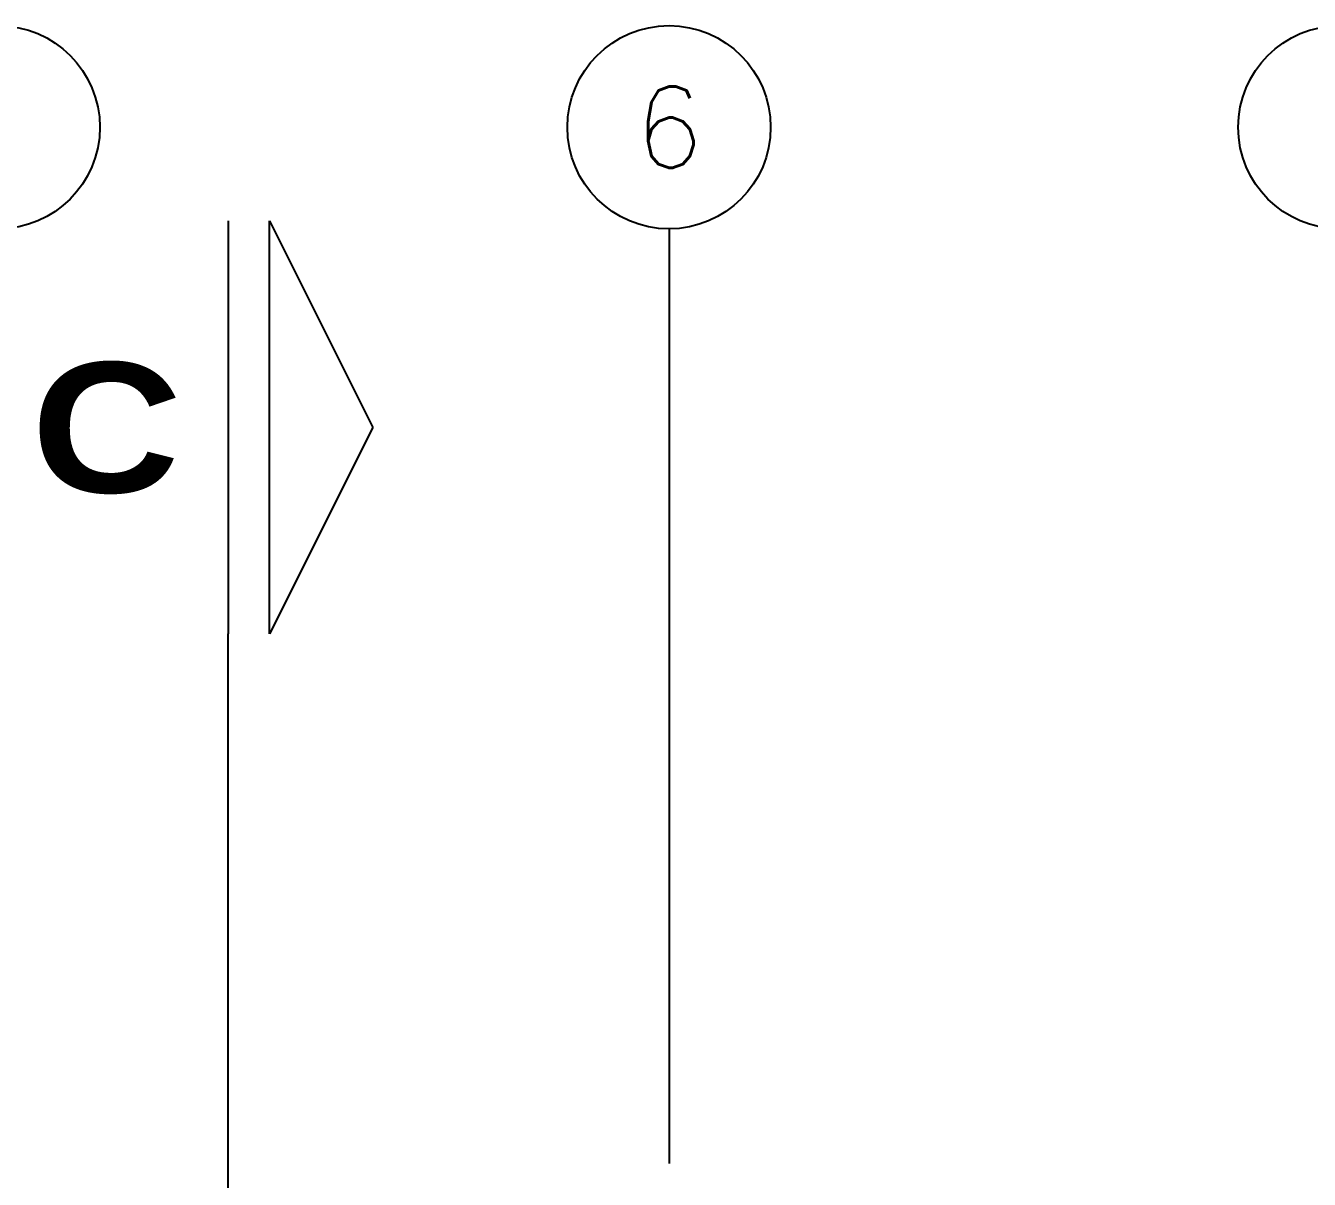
# Model space of a CAD drawing. Header units: millimetres. Extents: x -3 to 53, y -269 to 39.
# Drawn here: x 8.843 to 12, y -51.943 to -49.104 of the extents above; entities that cross this region are included whole.
import ezdxf
from ezdxf.enums import TextEntityAlignment as Align

# ---------------------------------------------------------------- set-up
doc = ezdxf.new("R2010")
doc.units = ezdxf.units.MM
doc.header["$LTSCALE"] = 15
for name, pattern in [('CENTER', [2, 1.25, -0.25, 0.25, -0.25]), ('PHANTOM', [63.5, 31.75, -6.35, 6.35, -6.35, 6.35, -6.35]), ('PHANTOM2', [1.25, 0.625, -0.125, 0.125, -0.125, 0.125, -0.125])]:
    doc.linetypes.add(name, pattern=pattern)
doc.layers.get('0').update_dxf_attribs({"color": 250})
doc.layers.add('A-CORTE', color=250, linetype='CENTER')
doc.layers.add('A-EJES', color=251, linetype='PHANTOM')
doc.layers.add('A-MUROS', color=252, linetype='Continuous', lineweight=30)
doc.styles.add('R160-75', font='', dxfattribs={"height": 0.6})
doc.styles.add('ROMANS', font='romans.shx', dxfattribs={"width": 0.8})
doc.styles.get('R160-75').set_extended_font_data('Arial Black', bold=True)

# ---------------------------------------------------------------- blocks, each defined once
blk = doc.blocks.new('*U104')
blk.add_line((-3, -5.08), (-3, 5.08))
blk.add_lwpolyline([(-4.016, 5.08), (-4.016, -5.08), (-6.556, 0)], close=True)
at = {"linetype": 'Continuous', "style": 'R160-75'}
blk.add_attdef('A', text='', height=0.3, dxfattribs=at).set_placement((0, 0), align=Align.MIDDLE_CENTER)
blk = doc.blocks.new('Cortes-Elev.')
at = {"layer": 'A-CORTE', "linetype": 'CENTER', "ltscale": 0.5}
blk.add_lwpolyline([(9.3406, 20.8306), (9.3406, 37.8534)], dxfattribs=at)
ref = blk.add_blockref('*U104', (9.0406, 38.3614), dxfattribs=dict(at, xscale=0.1, yscale=0.1, zscale=-0.1, rotation=180))
ref.add_attrib('A', 'C', dxfattribs={"layer": '0', "linetype": 'Continuous', "extrusion": (0, 0, -1), "height": 0.32, "rotation": 180, "style": 'R160-75'}).set_placement((-9.0406, 38.3614), align=Align.MIDDLE)
blk = doc.blocks.new('Ejes_Torre G')
at = {"layer": 'A-EJES', "linetype": 'PHANTOM2', "ltscale": 0.5}
blk.add_lwpolyline([(10.425, 16.65), (10.425, 14.35)], dxfattribs=at)
at = {"layer": 'A-EJES', "linetype": 'Continuous'}
for centre in [(8.775, 16.9), (10.425, 16.9), (12.075, 16.9)]:
    blk.add_circle(centre, 0.25, dxfattribs=at)
at = {"layer": 'A-EJES', "linetype": 'Continuous', "style": 'ROMANS'}
blk.add_text('6', height=0.2, dxfattribs=at).set_placement((10.425, 16.9), align=Align.MIDDLE_CENTER)

msp = doc.modelspace()

# ---------------------------------------------------------------- block references
at = {"layer": 'A-CORTE'}
msp.add_blockref('Cortes-Elev.', (0, -88.4539), dxfattribs=at)
at = {"layer": 'A-MUROS'}
msp.add_blockref('Ejes_Torre G', (0, -66.2539), dxfattribs=at)

doc.saveas('drawing.dxf')
